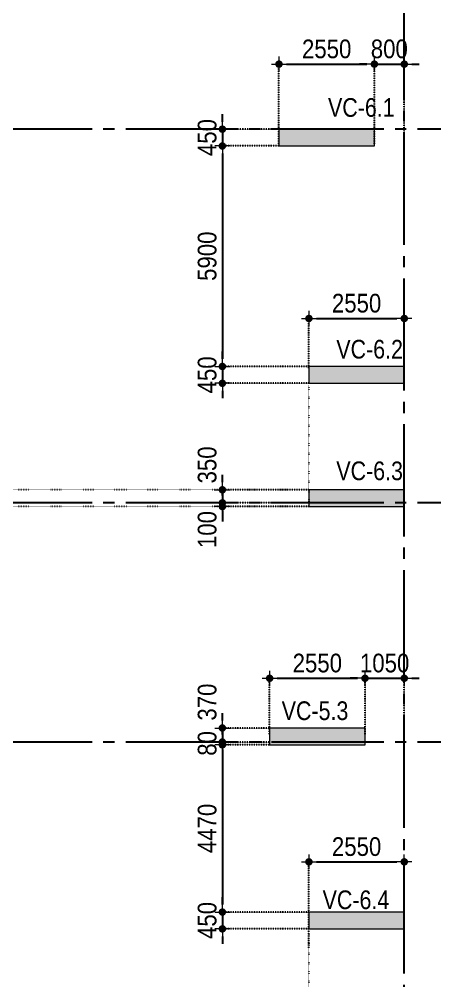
# Model space of a CAD drawing. Header units: millimetres. Extents: x -3973692 to -2843767, y 592734 to 838475.
# Drawn here: x -3859240 to -3848130, y 636043 to 661772 of the extents above; entities that cross this region are included whole.
import ezdxf
from ezdxf.enums import TextEntityAlignment as Align

# ---------------------------------------------------------------- set-up
doc = ezdxf.new("R2010")
doc.units = ezdxf.units.MM
doc.header["$MEASUREMENT"] = 0
doc.header["$PDMODE"] = 3
doc.header["$PDSIZE"] = -20
for name, pattern in [('CHG_XX_Luoi truc$0$MB_Luoi truc$0$Center101', [13, 10, -1, 1, -1]), ('DIVIDE2', [15.875, 6.35, -3.175, 0, -3.175, 0, -3.175]), ('DOT2', [0.125, 0, -0.125]), ('HIDDEN5', [2.8375, 1.25, -1.5875])]:
    doc.linetypes.add(name, pattern=pattern)
doc.layers.get('0').update_dxf_attribs({"lineweight": 9})
doc.layers.get('Defpoints').update_dxf_attribs({"color": 10, "lineweight": 0})
for name, color, linetype, lineweight in [("'S_General_Dim_1", 1, 'Continuous', 18), ("'S_General_Divide_3 Intermediate", 3, 'DIVIDE2', 40), ('CHG_XX_Cot_Ham 2$0$NS-Pier-H2', 150, 'Continuous', 13), ('CHG_XX_Cot_Ham 2$0$NS-Pier-H2 @ 1', 150, 'Continuous', 13), ('CHG_XX_Cot_Ham 2$0$NS-Pier-H2 @ 150 VP1', 150, 'Continuous', 13), ('CHG_XX_Cot_Ham 2$0$NS-Pier-H2 @ 150 VP2', 150, 'Continuous', 13), ('CHG_XX_Cot_Ham 2$0$NS-Pier-H2 @ 150 VP3', 150, 'Continuous', 13), ('CHG_XX_Cot_Ham 2$0$NS-Pier-H2 @ 150 VP4', 150, 'Continuous', 13), ('CHG_XX_Cot_Ham 2$0$NS-Pier-H2 @ 150 VP5', 150, 'Continuous', 13), ('CHG_XX_Cot_Ham 2$0$NS-Pier-H2 @ 150 VP6', 150, 'Continuous', 13), ('CHG_XX_Cot_Ham 2$0$NS-Pier-H2 @ 150 VP7', 150, 'Continuous', 13), ('CHG_XX_Cot_Ham 2$0$NS-Pier-H2 @ 150 VP8', 150, 'Continuous', 13), ('CHG_XX_Cot_Ham 2$0$NS-Pier-H2 @ 150 VP9', 150, 'Continuous', 13), ('CHG_XX_Cot_Ham 2$0$NS-Pier-H2 @ 150 VPModel', 150, 'Continuous', 13), ('TEXT', 7, 'Continuous', 15)]:
    doc.layers.add(name, color=color, linetype=linetype, lineweight=lineweight)
for name, color, linetype in [('CHG_XX_Luoi truc$0$Grid', 34, 'Continuous'), ('CHG_XX_Luoi truc$0$Grid Line', 251, 'CHG_XX_Luoi truc$0$MB_Luoi truc$0$Center101'), ('dim', 1, 'Continuous')]:
    doc.layers.add(name, color=color, linetype=linetype)
doc.styles.add('arial', font='arial.ttf', dxfattribs={"width": 0.85})
doc.styles.add('CHG_XX_Luoi truc$0$MB_Luoi truc$0$Grid A-F$0$VNI-HelveCB', font='')
doc.styles.add('TTP-HelCon', font='')
doc.styles.get('CHG_XX_Luoi truc$0$MB_Luoi truc$0$Grid A-F$0$VNI-HelveCB').set_extended_font_data('VNI-Helve-Condense', bold=True)
doc.styles.get('TTP-HelCon').set_extended_font_data('VNI-Helve-Condense')
doc.dimstyles.new('200', dxfattribs={"dimscale": 200, "dimtxt": 2.5, "dimasz": 1, "dimexe": 0, "dimexo": 0, "dimgap": 0.75, "dimtad": 1, "dimdec": 0, "dimrnd": 10, "dimzin": 9, "dimdsep": 46, "dimtxsty": 'arial', "dimblk1": 'DIMDOT', "dimblk2": 'DIMDOT', "dimsah": 1, "dimcen": 2, "dimdle": 3, "dimclre": 8, "dimclrt": 2, "dimadec": 0, "dimazin": 0, "dimtfac": 1, "dimtdec": 0, "dimtix": 1, "dimtmove": 2, "dimatfit": 3, "dimldrblk": 'DIMPIJL', "dimfxl": 1, "dimtvp": 1.8, "dimtolj": 1, "dimtzin": 0, "dimarcsym": 0})

# ---------------------------------------------------------------- blocks, each defined once
blk = doc.blocks.new('*U3253')
at = {"layer": 'CHG_XX_Cot_Ham 2$0$NS-Pier-H2 @ 1'}
h = blk.add_hatch(color=256, dxfattribs=at)
h.dxf.hatch_style = 1
h.paths.add_polyline_path([(450, 0), (0, 0), (0, -2550), (450, -2550)])
at = {"layer": 'CHG_XX_Cot_Ham 2$0$NS-Pier-H2 @ 150 VP1'}
h = blk.add_hatch(color=256, dxfattribs=at)
h.dxf.hatch_style = 1
h.paths.add_polyline_path([(450, 0), (0, 0), (0, -2550), (450, -2550)])
at = {"layer": 'CHG_XX_Cot_Ham 2$0$NS-Pier-H2 @ 150 VP2'}
h = blk.add_hatch(color=256, dxfattribs=at)
h.dxf.hatch_style = 1
h.paths.add_polyline_path([(450, 0), (0, 0), (0, -2550), (450, -2550)])
at = {"layer": 'CHG_XX_Cot_Ham 2$0$NS-Pier-H2 @ 150 VP3'}
h = blk.add_hatch(color=256, dxfattribs=at)
h.dxf.hatch_style = 1
h.paths.add_polyline_path([(450, 0), (0, 0), (0, -2550), (450, -2550)])
at = {"layer": 'CHG_XX_Cot_Ham 2$0$NS-Pier-H2 @ 150 VP4'}
h = blk.add_hatch(color=256, dxfattribs=at)
h.dxf.hatch_style = 1
h.paths.add_polyline_path([(450, 0), (0, 0), (0, -2550), (450, -2550)])
at = {"layer": 'CHG_XX_Cot_Ham 2$0$NS-Pier-H2 @ 150 VP5'}
h = blk.add_hatch(color=256, dxfattribs=at)
h.dxf.hatch_style = 1
h.paths.add_polyline_path([(450, 0), (0, 0), (0, -2550), (450, -2550)])
at = {"layer": 'CHG_XX_Cot_Ham 2$0$NS-Pier-H2 @ 150 VP6'}
h = blk.add_hatch(color=256, dxfattribs=at)
h.dxf.hatch_style = 1
h.paths.add_polyline_path([(450, 0), (0, 0), (0, -2550), (450, -2550)])
at = {"layer": 'CHG_XX_Cot_Ham 2$0$NS-Pier-H2 @ 150 VP7'}
h = blk.add_hatch(color=256, dxfattribs=at)
h.dxf.hatch_style = 1
h.paths.add_polyline_path([(450, 0), (0, 0), (0, -2550), (450, -2550)])
at = {"layer": 'CHG_XX_Cot_Ham 2$0$NS-Pier-H2 @ 150 VP8'}
h = blk.add_hatch(color=256, dxfattribs=at)
h.dxf.hatch_style = 1
h.paths.add_polyline_path([(450, 0), (0, 0), (0, -2550), (450, -2550)])
at = {"layer": 'CHG_XX_Cot_Ham 2$0$NS-Pier-H2 @ 150 VP9'}
h = blk.add_hatch(color=256, dxfattribs=at)
h.dxf.hatch_style = 1
h.paths.add_polyline_path([(450, 0), (0, 0), (0, -2550), (450, -2550)])
at = {"layer": 'CHG_XX_Cot_Ham 2$0$NS-Pier-H2 @ 150 VPModel'}
h = blk.add_hatch(color=256, dxfattribs=at)
h.dxf.hatch_style = 1
h.paths.add_polyline_path([(450, 0), (0, 0), (0, -2550), (450, -2550)])
blk = doc.blocks.new('CHG_XX_Cot_Ham 2$0$Block A_C450x2250')
at = {"layer": 'CHG_XX_Cot_Ham 2$0$NS-Pier-H2'}
blk.add_lwpolyline([(450, -2550), (0, -2550), (0, 0), (450, 0)], close=True, dxfattribs=at)
blk.add_blockref('*U3253', (0, 0), dxfattribs=at)
blk = doc.blocks.new('*U2841')
at = {"layer": 'CHG_XX_Luoi truc$0$Grid Line'}
blk.add_line((0, 0), (0, 608), dxfattribs=at)
at = {"layer": 'CHG_XX_Luoi truc$0$Grid', "lineweight": -2, "style": 'CHG_XX_Luoi truc$0$MB_Luoi truc$0$Grid A-F$0$VNI-HelveCB'}
for tag, p in [('GRIDSUB', (0, 617)), ('GRID', (0, -9))]:
    blk.add_attdef(tag, text='', height=5, dxfattribs=at).set_placement(p, align=Align.MIDDLE)
blk = doc.blocks.new('*U2843')
at = {"layer": 'CHG_XX_Luoi truc$0$Grid Line'}
blk.add_line((0, 0), (0, 438), dxfattribs=at)
at = {"layer": 'CHG_XX_Luoi truc$0$Grid', "lineweight": -2, "style": 'CHG_XX_Luoi truc$0$MB_Luoi truc$0$Grid A-F$0$VNI-HelveCB'}
for tag, p in [('GRIDSUB', (0, 447)), ('GRID', (0, -9))]:
    blk.add_attdef(tag, text='', height=5, dxfattribs=at).set_placement(p, align=Align.MIDDLE)
blk = doc.blocks.new('CHG_XX_Luoi truc')
at = {"layer": 'CHG_XX_Luoi truc$0$Grid', "xscale": 300, "yscale": 300, "zscale": 300}
blk.add_blockref('*U2841', (99550, -12747), dxfattribs=at)
at = {"layer": 'CHG_XX_Luoi truc$0$Grid', "xscale": 300.0000000000013, "yscale": 300.0000000000013, "zscale": 300.0000000000013, "rotation": 90}
for p in [(110703, 48850), (110703, 38850), (110703, 32450)]:
    blk.add_blockref('*U2843', p, dxfattribs=at)
blk = doc.blocks.new('CHG_XX_Cot_Ham 2')
at = {"layer": 'CHG_XX_Cot_Ham 2$0$NS-Pier-H2'}
h = blk.add_hatch(color=256, dxfattribs=at)
h.dxf.hatch_style = 1
h.paths.add_polyline_path([(99639.2, 163400), (-10900, 163400), (-10900, 85450), (-300, 85450), (-300, 84050), (32350, 84050), (32350, -9000), (103575.5, -9000), (106050, -6022), (106050, 158254.3)])
h.paths.add_polyline_path([(99533.7, 163100), (105750, 158110.4), (105750, 90450), (105650, 90450), (105750, 90450), (105750, 13850), (105750, 13722.3), (105750, -5913.6), (103434.7, -8700), (93599.8, -8700), (93299.8, -8700), (32650, -8700), (32650, 84350), (0, 84350), (0, 85750), (-10600, 85750), (-10600, 163100), (93600, 163100)], flags=16)
blk.add_blockref('CHG_XX_Luoi truc', (0, 0), dxfattribs=at)
at = {"layer": 'CHG_XX_Cot_Ham 2$0$NS-Pier-H2', "xscale": -1, "rotation": 90}
for p in [(96200, 48850), (97000, 42500), (97000, 39200), (95950, 32825), (97000, 27900)]:
    blk.add_blockref('CHG_XX_Cot_Ham 2$0$Block A_C450x2250', p, dxfattribs=at)
blk = doc.blocks.new('c')
at = {"layer": 'TEXT', "color": 3, "style": 'TTP-HelCon'}
for s, p in [('VC-6.1', (-2039, 49180)), ('VC-6.2', (-1817, 42712)), ('VC-6.3', (-1817, 39457)), ('VC-5.3', (-3277, 33038)), ('VC-6.4', (-2183, 27979))]:
    blk.add_text(s, height=500, dxfattribs=at).set_placement(p)
blk = doc.blocks.new('DIMDOT')
for p, q in [((1, 0), (-1, 0)), ((0, -1), (0, 1))]:
    blk.add_line(p, q)
at = {"const_width": 0.5}
blk.add_lwpolyline([(-0.25, 0, 1), (0.25, 0, 1)], format="xyb", close=True, dxfattribs=at)
blk = doc.blocks.new('*D2146')
at = {"layer": "'S_General_Dim_1", "color": 8, "linetype": 'HIDDEN5', "lineweight": -2, "transparency": 16777216}
for p, q in [((-3852295, 658431), (-3852295, 660571)), ((-3849745, 658431), (-3849745, 660571))]:
    blk.add_line(p, q, dxfattribs=at)
at = {"layer": "'S_General_Dim_1", "color": 0, "lineweight": -2, "transparency": 16777216}
blk.add_line((-3852095, 660571), (-3849945, 660571), dxfattribs=at)
at = {"layer": 'Defpoints', "color": 0, "transparency": 16777216}
for p in [(-3849745, 660571), (-3852295, 658431), (-3849745, 658431)]:
    blk.add_point(p, dxfattribs=at)
at = {"layer": "'S_General_Dim_1", "color": 0, "lineweight": -2, "transparency": 16777216, "xscale": 200, "yscale": 200, "zscale": 200, "rotation": 180}
blk.add_blockref('DIMDOT', (-3852295, 660571), dxfattribs=at)
at = {"layer": "'S_General_Dim_1", "color": 0, "lineweight": -2, "transparency": 16777216, "xscale": 200, "yscale": 200, "zscale": 200}
blk.add_blockref('DIMDOT', (-3849745, 660571), dxfattribs=at)
at = {"layer": "'S_General_Dim_1", "color": 2, "transparency": 16777216, "insert": (-3851020, 660976), "char_height": 500, "attachment_point": 5, "style": 'arial'}
blk.add_mtext('\\A1;2550', dxfattribs=at)
blk = doc.blocks.new('DIMPIJL')
at = {"linetype": 'ByBlock'}
blk.add_solid([(-2.5, 0.42), (-2.5, -0.42), (0, 0)], dxfattribs=at)
blk = doc.blocks.new('*D2147')
at = {"layer": "'S_General_Dim_1", "color": 0, "lineweight": -2, "transparency": 16777216}
for p, q in [((-3849945, 660571), (-3850145, 660571)), ((-3849745, 660571), (-3848945, 660571)), ((-3848745, 660571), (-3848545, 660571))]:
    blk.add_line(p, q, dxfattribs=at)
at = {"layer": "'S_General_Dim_1", "color": 8, "linetype": 'HIDDEN5', "lineweight": -2, "transparency": 16777216}
for p, q in [((-3849745, 658431), (-3849745, 660571)), ((-3848945, 657982), (-3848945, 660571))]:
    blk.add_line(p, q, dxfattribs=at)
at = {"layer": 'Defpoints', "color": 0, "transparency": 16777216}
for p in [(-3848945, 660571), (-3849745, 658431), (-3848945, 657982)]:
    blk.add_point(p, dxfattribs=at)
at = {"layer": "'S_General_Dim_1", "color": 0, "lineweight": -2, "transparency": 16777216, "xscale": 200, "yscale": 200, "zscale": 200}
blk.add_blockref('DIMDOT', (-3849745, 660571), dxfattribs=at)
at = {"layer": "'S_General_Dim_1", "color": 0, "lineweight": -2, "transparency": 16777216, "xscale": 200, "yscale": 200, "zscale": 200, "rotation": 180}
blk.add_blockref('DIMDOT', (-3848945, 660571), dxfattribs=at)
at = {"layer": "'S_General_Dim_1", "color": 2, "transparency": 16777216, "insert": (-3849345, 660976), "char_height": 500, "attachment_point": 5, "style": 'arial'}
blk.add_mtext('\\A1;800', dxfattribs=at)
blk = doc.blocks.new('*D2149')
at = {"layer": "'S_General_Dim_1", "color": 8, "linetype": 'HIDDEN5', "lineweight": -2, "transparency": 16777216}
for p, q in [((-3851495, 652431), (-3851495, 653765)), ((-3848945, 652431), (-3848945, 653765))]:
    blk.add_line(p, q, dxfattribs=at)
at = {"layer": "'S_General_Dim_1", "color": 0, "lineweight": -2, "transparency": 16777216}
blk.add_line((-3851295, 653765), (-3849145, 653765), dxfattribs=at)
at = {"layer": 'Defpoints', "color": 0, "transparency": 16777216}
for p in [(-3848945, 653765), (-3851495, 652431), (-3848945, 652431)]:
    blk.add_point(p, dxfattribs=at)
at = {"layer": "'S_General_Dim_1", "color": 0, "lineweight": -2, "transparency": 16777216, "xscale": 200, "yscale": 200, "zscale": 200, "rotation": 180}
blk.add_blockref('DIMDOT', (-3851495, 653765), dxfattribs=at)
at = {"layer": "'S_General_Dim_1", "color": 0, "lineweight": -2, "transparency": 16777216, "xscale": 200, "yscale": 200, "zscale": 200}
blk.add_blockref('DIMDOT', (-3848945, 653765), dxfattribs=at)
at = {"layer": "'S_General_Dim_1", "color": 2, "transparency": 16777216, "insert": (-3850220, 654171), "char_height": 500, "attachment_point": 5, "style": 'arial'}
blk.add_mtext('\\A1;2550', dxfattribs=at)
blk = doc.blocks.new('*D2153')
at = {"layer": "'S_General_Dim_1", "color": 0, "lineweight": -2, "transparency": 16777216}
for p, q in [((-3853809, 659031), (-3853809, 659231)), ((-3853809, 658831), (-3853809, 658381)), ((-3853809, 658181), (-3853809, 657981))]:
    blk.add_line(p, q, dxfattribs=at)
at = {"layer": "'S_General_Dim_1", "color": 8, "linetype": 'HIDDEN5', "lineweight": -2, "transparency": 16777216}
for p, q in [((-3852295, 658831), (-3853809, 658831)), ((-3852295, 658381), (-3853809, 658381))]:
    blk.add_line(p, q, dxfattribs=at)
at = {"layer": 'Defpoints', "color": 0, "transparency": 16777216}
for p in [(-3852295, 658831), (-3853809, 658381), (-3852295, 658381)]:
    blk.add_point(p, dxfattribs=at)
at = {"layer": "'S_General_Dim_1", "color": 0, "lineweight": -2, "transparency": 16777216, "xscale": 200, "yscale": 200, "zscale": 200}
for p, rotation in [((-3853809, 658831), 270), ((-3853809, 658381), 90)]:
    blk.add_blockref('DIMDOT', p, dxfattribs=dict(at, rotation=rotation))
at = {"layer": "'S_General_Dim_1", "color": 2, "transparency": 16777216, "insert": (-3854214, 658606), "char_height": 500, "attachment_point": 5, "rotation": 90, "style": 'arial'}
blk.add_mtext('\\A1;450', dxfattribs=at)
blk = doc.blocks.new('*D2154')
at = {"layer": "'S_General_Dim_1", "color": 8, "linetype": 'HIDDEN5', "lineweight": -2, "transparency": 16777216}
for p, q in [((-3852295, 658381), (-3853809, 658381)), ((-3851495, 652481), (-3853809, 652481))]:
    blk.add_line(p, q, dxfattribs=at)
at = {"layer": "'S_General_Dim_1", "color": 0, "lineweight": -2, "transparency": 16777216}
blk.add_line((-3853809, 658181), (-3853809, 652681), dxfattribs=at)
at = {"layer": 'Defpoints', "color": 0, "transparency": 16777216}
for p in [(-3852295, 658381), (-3853809, 652481), (-3851495, 652481)]:
    blk.add_point(p, dxfattribs=at)
at = {"layer": "'S_General_Dim_1", "color": 0, "lineweight": -2, "transparency": 16777216, "xscale": 200, "yscale": 200, "zscale": 200}
for p, rotation in [((-3853809, 658381), 90), ((-3853809, 652481), 270)]:
    blk.add_blockref('DIMDOT', p, dxfattribs=dict(at, rotation=rotation))
at = {"layer": "'S_General_Dim_1", "color": 2, "transparency": 16777216, "insert": (-3854214, 655431), "char_height": 500, "attachment_point": 5, "rotation": 90, "style": 'arial'}
blk.add_mtext('\\A1;5900', dxfattribs=at)
blk = doc.blocks.new('*D2155')
at = {"layer": "'S_General_Dim_1", "color": 0, "lineweight": -2, "transparency": 16777216}
for p, q in [((-3853809, 652681), (-3853809, 652881)), ((-3853809, 652481), (-3853809, 652031)), ((-3853809, 651831), (-3853809, 651631))]:
    blk.add_line(p, q, dxfattribs=at)
at = {"layer": "'S_General_Dim_1", "color": 8, "linetype": 'HIDDEN5', "lineweight": -2, "transparency": 16777216}
for p, q in [((-3851495, 652481), (-3853809, 652481)), ((-3851495, 652031), (-3853809, 652031))]:
    blk.add_line(p, q, dxfattribs=at)
at = {"layer": 'Defpoints', "color": 0, "transparency": 16777216}
for p in [(-3851495, 652481), (-3853809, 652031), (-3851495, 652031)]:
    blk.add_point(p, dxfattribs=at)
at = {"layer": "'S_General_Dim_1", "color": 0, "lineweight": -2, "transparency": 16777216, "xscale": 200, "yscale": 200, "zscale": 200}
for p, rotation in [((-3853809, 652481), 270), ((-3853809, 652031), 90)]:
    blk.add_blockref('DIMDOT', p, dxfattribs=dict(at, rotation=rotation))
at = {"layer": "'S_General_Dim_1", "color": 2, "transparency": 16777216, "insert": (-3854214, 652256), "char_height": 500, "attachment_point": 5, "rotation": 90, "style": 'arial'}
blk.add_mtext('\\A1;450', dxfattribs=at)
blk = doc.blocks.new('*D2156')
at = {"layer": "'S_General_Dim_1", "color": 0, "lineweight": -2, "transparency": 16777216}
for p, q in [((-3853809, 649381), (-3853809, 649581)), ((-3853809, 649181), (-3853809, 648831)), ((-3853809, 648631), (-3853809, 648431))]:
    blk.add_line(p, q, dxfattribs=at)
at = {"layer": "'S_General_Dim_1", "color": 8, "linetype": 'HIDDEN5', "lineweight": -2, "transparency": 16777216}
for p, q in [((-3851495, 649181), (-3853809, 649181)), ((-3852295, 648831), (-3853809, 648831))]:
    blk.add_line(p, q, dxfattribs=at)
at = {"layer": 'Defpoints', "color": 0, "transparency": 16777216}
for p in [(-3851495, 649181), (-3853809, 648831), (-3852295, 648831)]:
    blk.add_point(p, dxfattribs=at)
at = {"layer": "'S_General_Dim_1", "color": 0, "lineweight": -2, "transparency": 16777216, "xscale": 200, "yscale": 200, "zscale": 200}
for p, rotation in [((-3853809, 649181), 270), ((-3853809, 648831), 90)]:
    blk.add_blockref('DIMDOT', p, dxfattribs=dict(at, rotation=rotation))
at = {"layer": "'S_General_Dim_1", "color": 2, "transparency": 16777216, "insert": (-3854214, 649846), "char_height": 500, "attachment_point": 5, "rotation": 90, "style": 'arial'}
blk.add_mtext('\\A1;350', dxfattribs=at)
blk = doc.blocks.new('*D2157')
at = {"layer": "'S_General_Dim_1", "color": 0, "lineweight": -2, "transparency": 16777216}
for p, q in [((-3853809, 649031), (-3853809, 649231)), ((-3853809, 648831), (-3853809, 648731)), ((-3853809, 648531), (-3853809, 648331))]:
    blk.add_line(p, q, dxfattribs=at)
at = {"layer": "'S_General_Dim_1", "color": 8, "linetype": 'HIDDEN5', "lineweight": -2, "transparency": 16777216}
for p, q in [((-3852295, 648831), (-3853809, 648831)), ((-3851495, 648731), (-3853809, 648731))]:
    blk.add_line(p, q, dxfattribs=at)
at = {"layer": 'Defpoints', "color": 0, "transparency": 16777216}
for p in [(-3853809, 648731), (-3852295, 648831), (-3851495, 648731)]:
    blk.add_point(p, dxfattribs=at)
at = {"layer": "'S_General_Dim_1", "color": 0, "lineweight": -2, "transparency": 16777216, "xscale": 200, "yscale": 200, "zscale": 200}
for p, rotation in [((-3853809, 648831), 270), ((-3853809, 648731), 90)]:
    blk.add_blockref('DIMDOT', p, dxfattribs=dict(at, rotation=rotation))
at = {"layer": "'S_General_Dim_1", "color": 2, "transparency": 16777216, "insert": (-3854214, 648117), "char_height": 500, "attachment_point": 5, "rotation": 90, "style": 'arial'}
blk.add_mtext('\\A1;100', dxfattribs=at)
blk = doc.blocks.new('*D2158')
at = {"layer": "'S_General_Dim_1", "color": 0, "lineweight": -2, "transparency": 16777216}
for p, q in [((-3853809, 643006), (-3853809, 643206)), ((-3853809, 642806), (-3853809, 642431)), ((-3853809, 642231), (-3853809, 642031))]:
    blk.add_line(p, q, dxfattribs=at)
at = {"layer": "'S_General_Dim_1", "color": 8, "linetype": 'HIDDEN5', "lineweight": -2, "transparency": 16777216}
for p, q in [((-3852545, 642806), (-3853809, 642806)), ((-3852545, 642431), (-3853809, 642431))]:
    blk.add_line(p, q, dxfattribs=at)
at = {"layer": 'Defpoints', "color": 0, "transparency": 16777216}
for p in [(-3852545, 642806), (-3853809, 642431), (-3852545, 642431)]:
    blk.add_point(p, dxfattribs=at)
at = {"layer": "'S_General_Dim_1", "color": 0, "lineweight": -2, "transparency": 16777216, "xscale": 200, "yscale": 200, "zscale": 200}
for p, rotation in [((-3853809, 642806), 270), ((-3853809, 642431), 90)]:
    blk.add_blockref('DIMDOT', p, dxfattribs=dict(at, rotation=rotation))
at = {"layer": "'S_General_Dim_1", "color": 2, "transparency": 16777216, "insert": (-3854214, 643499), "char_height": 500, "attachment_point": 5, "rotation": 90, "style": 'arial'}
blk.add_mtext('\\A1;370', dxfattribs=at)
blk = doc.blocks.new('*D2159')
at = {"layer": "'S_General_Dim_1", "color": 8, "linetype": 'HIDDEN5', "lineweight": -2, "transparency": 16777216}
for p, q in [((-3852545, 642356), (-3853809, 642356)), ((-3851495, 637881), (-3853809, 637881))]:
    blk.add_line(p, q, dxfattribs=at)
at = {"layer": "'S_General_Dim_1", "color": 0, "lineweight": -2, "transparency": 16777216}
blk.add_line((-3853809, 642156), (-3853809, 638081), dxfattribs=at)
at = {"layer": 'Defpoints', "color": 0, "transparency": 16777216}
for p in [(-3852545, 642356), (-3853809, 637881), (-3851495, 637881)]:
    blk.add_point(p, dxfattribs=at)
at = {"layer": "'S_General_Dim_1", "color": 0, "lineweight": -2, "transparency": 16777216, "xscale": 200, "yscale": 200, "zscale": 200}
for p, rotation in [((-3853809, 642356), 90), ((-3853809, 637881), 270)]:
    blk.add_blockref('DIMDOT', p, dxfattribs=dict(at, rotation=rotation))
at = {"layer": "'S_General_Dim_1", "color": 2, "transparency": 16777216, "insert": (-3854214, 640119), "char_height": 500, "attachment_point": 5, "rotation": 90, "style": 'arial'}
blk.add_mtext('\\A1;4470', dxfattribs=at)
blk = doc.blocks.new('*D2160')
at = {"layer": "'S_General_Dim_1", "color": 0, "lineweight": -2, "transparency": 16777216}
for p, q in [((-3853809, 638081), (-3853809, 638281)), ((-3853809, 637881), (-3853809, 637431)), ((-3853809, 637231), (-3853809, 637031))]:
    blk.add_line(p, q, dxfattribs=at)
at = {"layer": "'S_General_Dim_1", "color": 8, "linetype": 'HIDDEN5', "lineweight": -2, "transparency": 16777216}
for p, q in [((-3851495, 637881), (-3853809, 637881)), ((-3851495, 637431), (-3853809, 637431))]:
    blk.add_line(p, q, dxfattribs=at)
at = {"layer": 'Defpoints', "color": 0, "transparency": 16777216}
for p in [(-3851495, 637881), (-3853809, 637431), (-3851495, 637431)]:
    blk.add_point(p, dxfattribs=at)
at = {"layer": "'S_General_Dim_1", "color": 0, "lineweight": -2, "transparency": 16777216, "xscale": 200, "yscale": 200, "zscale": 200}
for p, rotation in [((-3853809, 637881), 270), ((-3853809, 637431), 90)]:
    blk.add_blockref('DIMDOT', p, dxfattribs=dict(at, rotation=rotation))
at = {"layer": "'S_General_Dim_1", "color": 2, "transparency": 16777216, "insert": (-3854214, 637656), "char_height": 500, "attachment_point": 5, "rotation": 90, "style": 'arial'}
blk.add_mtext('\\A1;450', dxfattribs=at)
blk = doc.blocks.new('*D2173')
at = {"layer": "'S_General_Dim_1", "color": 8, "linetype": 'HIDDEN5', "lineweight": -2, "transparency": 16777216}
for p, q in [((-3852545, 642606), (-3852545, 644137)), ((-3849995, 642606), (-3849995, 644137))]:
    blk.add_line(p, q, dxfattribs=at)
at = {"layer": "'S_General_Dim_1", "color": 0, "lineweight": -2, "transparency": 16777216}
blk.add_line((-3852345, 644137), (-3850195, 644137), dxfattribs=at)
at = {"layer": 'Defpoints', "color": 0, "transparency": 16777216}
for p in [(-3849995, 644137), (-3852545, 642606), (-3849995, 642606)]:
    blk.add_point(p, dxfattribs=at)
at = {"layer": "'S_General_Dim_1", "color": 0, "lineweight": -2, "transparency": 16777216, "xscale": 200, "yscale": 200, "zscale": 200, "rotation": 180}
blk.add_blockref('DIMDOT', (-3852545, 644137), dxfattribs=at)
at = {"layer": "'S_General_Dim_1", "color": 0, "lineweight": -2, "transparency": 16777216, "xscale": 200, "yscale": 200, "zscale": 200}
blk.add_blockref('DIMDOT', (-3849995, 644137), dxfattribs=at)
at = {"layer": "'S_General_Dim_1", "color": 2, "transparency": 16777216, "insert": (-3851270, 644542), "char_height": 500, "attachment_point": 5, "style": 'arial'}
blk.add_mtext('\\A1;2550', dxfattribs=at)
blk = doc.blocks.new('*D2174')
at = {"layer": "'S_General_Dim_1", "color": 0, "lineweight": -2, "transparency": 16777216}
for p, q in [((-3850195, 644137), (-3850395, 644137)), ((-3849995, 644137), (-3848945, 644137)), ((-3848745, 644137), (-3848545, 644137))]:
    blk.add_line(p, q, dxfattribs=at)
at = {"layer": "'S_General_Dim_1", "color": 8, "linetype": 'HIDDEN5', "lineweight": -2, "transparency": 16777216}
for p, q in [((-3849995, 642606), (-3849995, 644137)), ((-3848945, 642606), (-3848945, 644137))]:
    blk.add_line(p, q, dxfattribs=at)
at = {"layer": 'Defpoints', "color": 0, "transparency": 16777216}
for p in [(-3848945, 644137), (-3849995, 642606), (-3848945, 642606)]:
    blk.add_point(p, dxfattribs=at)
at = {"layer": "'S_General_Dim_1", "color": 0, "lineweight": -2, "transparency": 16777216, "xscale": 200, "yscale": 200, "zscale": 200}
blk.add_blockref('DIMDOT', (-3849995, 644137), dxfattribs=at)
at = {"layer": "'S_General_Dim_1", "color": 0, "lineweight": -2, "transparency": 16777216, "xscale": 200, "yscale": 200, "zscale": 200, "rotation": 180}
blk.add_blockref('DIMDOT', (-3848945, 644137), dxfattribs=at)
at = {"layer": "'S_General_Dim_1", "color": 2, "transparency": 16777216, "insert": (-3849470, 644542), "char_height": 500, "attachment_point": 5, "style": 'arial'}
blk.add_mtext('\\A1;1050', dxfattribs=at)
blk = doc.blocks.new('*D2175')
at = {"layer": "'S_General_Dim_1", "color": 8, "linetype": 'HIDDEN5', "lineweight": -2, "transparency": 16777216}
for p, q in [((-3851495, 636894), (-3851495, 639225)), ((-3848945, 636894), (-3848945, 639225))]:
    blk.add_line(p, q, dxfattribs=at)
at = {"layer": "'S_General_Dim_1", "color": 0, "lineweight": -2, "transparency": 16777216}
blk.add_line((-3851295, 639225), (-3849145, 639225), dxfattribs=at)
at = {"layer": 'Defpoints', "color": 0, "transparency": 16777216}
for p in [(-3848945, 639225), (-3851495, 636894), (-3848945, 636894)]:
    blk.add_point(p, dxfattribs=at)
at = {"layer": "'S_General_Dim_1", "color": 0, "lineweight": -2, "transparency": 16777216, "xscale": 200, "yscale": 200, "zscale": 200, "rotation": 180}
blk.add_blockref('DIMDOT', (-3851495, 639225), dxfattribs=at)
at = {"layer": "'S_General_Dim_1", "color": 0, "lineweight": -2, "transparency": 16777216, "xscale": 200, "yscale": 200, "zscale": 200}
blk.add_blockref('DIMDOT', (-3848945, 639225), dxfattribs=at)
at = {"layer": "'S_General_Dim_1", "color": 2, "transparency": 16777216, "insert": (-3850220, 639630), "char_height": 500, "attachment_point": 5, "style": 'arial'}
blk.add_mtext('\\A1;2550', dxfattribs=at)
blk = doc.blocks.new('*D2132')
at = {"layer": "'S_General_Dim_1", "color": 0, "lineweight": -2, "transparency": 16777216}
for p, q in [((-3853809, 642631), (-3853809, 642831)), ((-3853809, 642431), (-3853809, 642356)), ((-3853809, 642156), (-3853809, 641956))]:
    blk.add_line(p, q, dxfattribs=at)
at = {"layer": "'S_General_Dim_1", "color": 8, "linetype": 'HIDDEN5', "lineweight": -2, "transparency": 16777216}
for p, q in [((-3852545, 642431), (-3853809, 642431)), ((-3852545, 642356), (-3853809, 642356))]:
    blk.add_line(p, q, dxfattribs=at)
at = {"layer": 'Defpoints', "color": 0, "transparency": 16777216}
for p in [(-3853809, 642356), (-3852545, 642431), (-3852545, 642356)]:
    blk.add_point(p, dxfattribs=at)
at = {"layer": "'S_General_Dim_1", "color": 0, "lineweight": -2, "transparency": 16777216, "xscale": 200, "yscale": 200, "zscale": 200}
for p, rotation in [((-3853809, 642431), 270), ((-3853809, 642356), 90)]:
    blk.add_blockref('DIMDOT', p, dxfattribs=dict(at, rotation=rotation))
at = {"layer": "'S_General_Dim_1", "color": 2, "transparency": 16777216, "insert": (-3854214, 642394), "char_height": 500, "attachment_point": 5, "rotation": 90, "style": 'arial'}
blk.add_mtext('\\A1;80', dxfattribs=at)

msp = doc.modelspace()

# ---------------------------------------------------------------- linework, layer by layer
at = {"layer": 'dim', "linetype": 'DOT2', "ltscale": 10}
for p, q in [((-3851495.2, 651981), (-3851495.2, 648781)), ((-3851495.2, 649181), (-3861195.2, 649181)), ((-3851495.2, 648731), (-3861195.2, 648731)), ((-3851495.2, 637481), (-3851495.2, 615231))]:
    msp.add_line(p, q, dxfattribs=at)

# ---------------------------------------------------------------- block references
at = {"layer": "'S_General_Divide_3 Intermediate"}
msp.add_blockref('CHG_XX_Cot_Ham 2', (-3948495.2, 609981), dxfattribs=at)
at = {"layer": 'TEXT'}
msp.add_blockref('c', (-3848945.2, 609981), dxfattribs=at)

# ---------------------------------------------------------------- dimensions: what is measured, and where the dimension line sits
at = {"layer": "'S_General_Dim_1"}
for base, p1, p2, picture, middle in [((-3849745.2, 660570.9), (-3852295.2, 658431), (-3849745.2, 658431), '*D2146', (-3851020.2, 660976.2)), ((-3848945.2, 660570.9), (-3849745.2, 658431), (-3848945.2, 657982.3), '*D2147', (-3849345.2, 660976.2)), ((-3848945.2, 653765.3), (-3851495.2, 652431), (-3848945.2, 652431), '*D2149', (-3850220.2, 654170.6)), ((-3849995.2, 644137), (-3852545.2, 642606), (-3849995.2, 642606), '*D2173', (-3851270.2, 644542.2)), ((-3848945.2, 644137), (-3849995.2, 642606), (-3848945.2, 642606), '*D2174', (-3849470.2, 644542.2)), ((-3848945.2, 639224.9), (-3851495.2, 636894.5), (-3848945.2, 636894.5), '*D2175', (-3850220.2, 639630.2))]:
    dim = msp.add_linear_dim(base=base, p1=p1, p2=p2, dimstyle='200', dxfattribs=at)
    dim.commit()
    dim.dimension.update_dxf_attribs({"geometry": picture, "text_midpoint": middle})
for base, p1, p2, picture, middle in [((-3853808.9, 658381), (-3852295.2, 658831), (-3852295.2, 658381), '*D2153', (-3854214.2, 658606)), ((-3853808.9, 652481), (-3852295.2, 658381), (-3851495.2, 652481), '*D2154', (-3854214.2, 655431)), ((-3853808.9, 652031), (-3851495.2, 652481), (-3851495.2, 652031), '*D2155', (-3854214.2, 652256)), ((-3853808.9, 642356), (-3852545.2, 642431), (-3852545.2, 642356), '*D2132', (-3854214.2, 642393.5)), ((-3853808.9, 637881), (-3852545.2, 642356), (-3851495.2, 637881), '*D2159', (-3854214.2, 640118.5)), ((-3853808.9, 637431), (-3851495.2, 637881), (-3851495.2, 637431), '*D2160', (-3854214.2, 637656))]:
    dim = msp.add_linear_dim(base=base, p1=p1, p2=p2, angle=90, dimstyle='200', dxfattribs=at)
    dim.commit()
    dim.dimension.update_dxf_attribs({"geometry": picture, "text_midpoint": middle})
for base, p1, p2, picture, middle in [((-3853808.9, 648831), (-3851495.2, 649181), (-3852295.2, 648831), '*D2156', (-3854214.3, 649846.3)), ((-3853808.9, 648731), (-3852295.2, 648831), (-3851495.2, 648731), '*D2157', (-3854214.2, 648117.1)), ((-3853808.9, 642431), (-3852545.2, 642806), (-3852545.2, 642431), '*D2158', (-3854214.3, 643498.9))]:
    dim = msp.add_linear_dim(base=base, p1=p1, p2=p2, angle=90, dimstyle='200', dxfattribs=at)
    dim.commit()
    dim.dimension.update_dxf_attribs({"geometry": picture, "text_midpoint": middle, "dimtype": 160})

doc.saveas('drawing.dxf')
